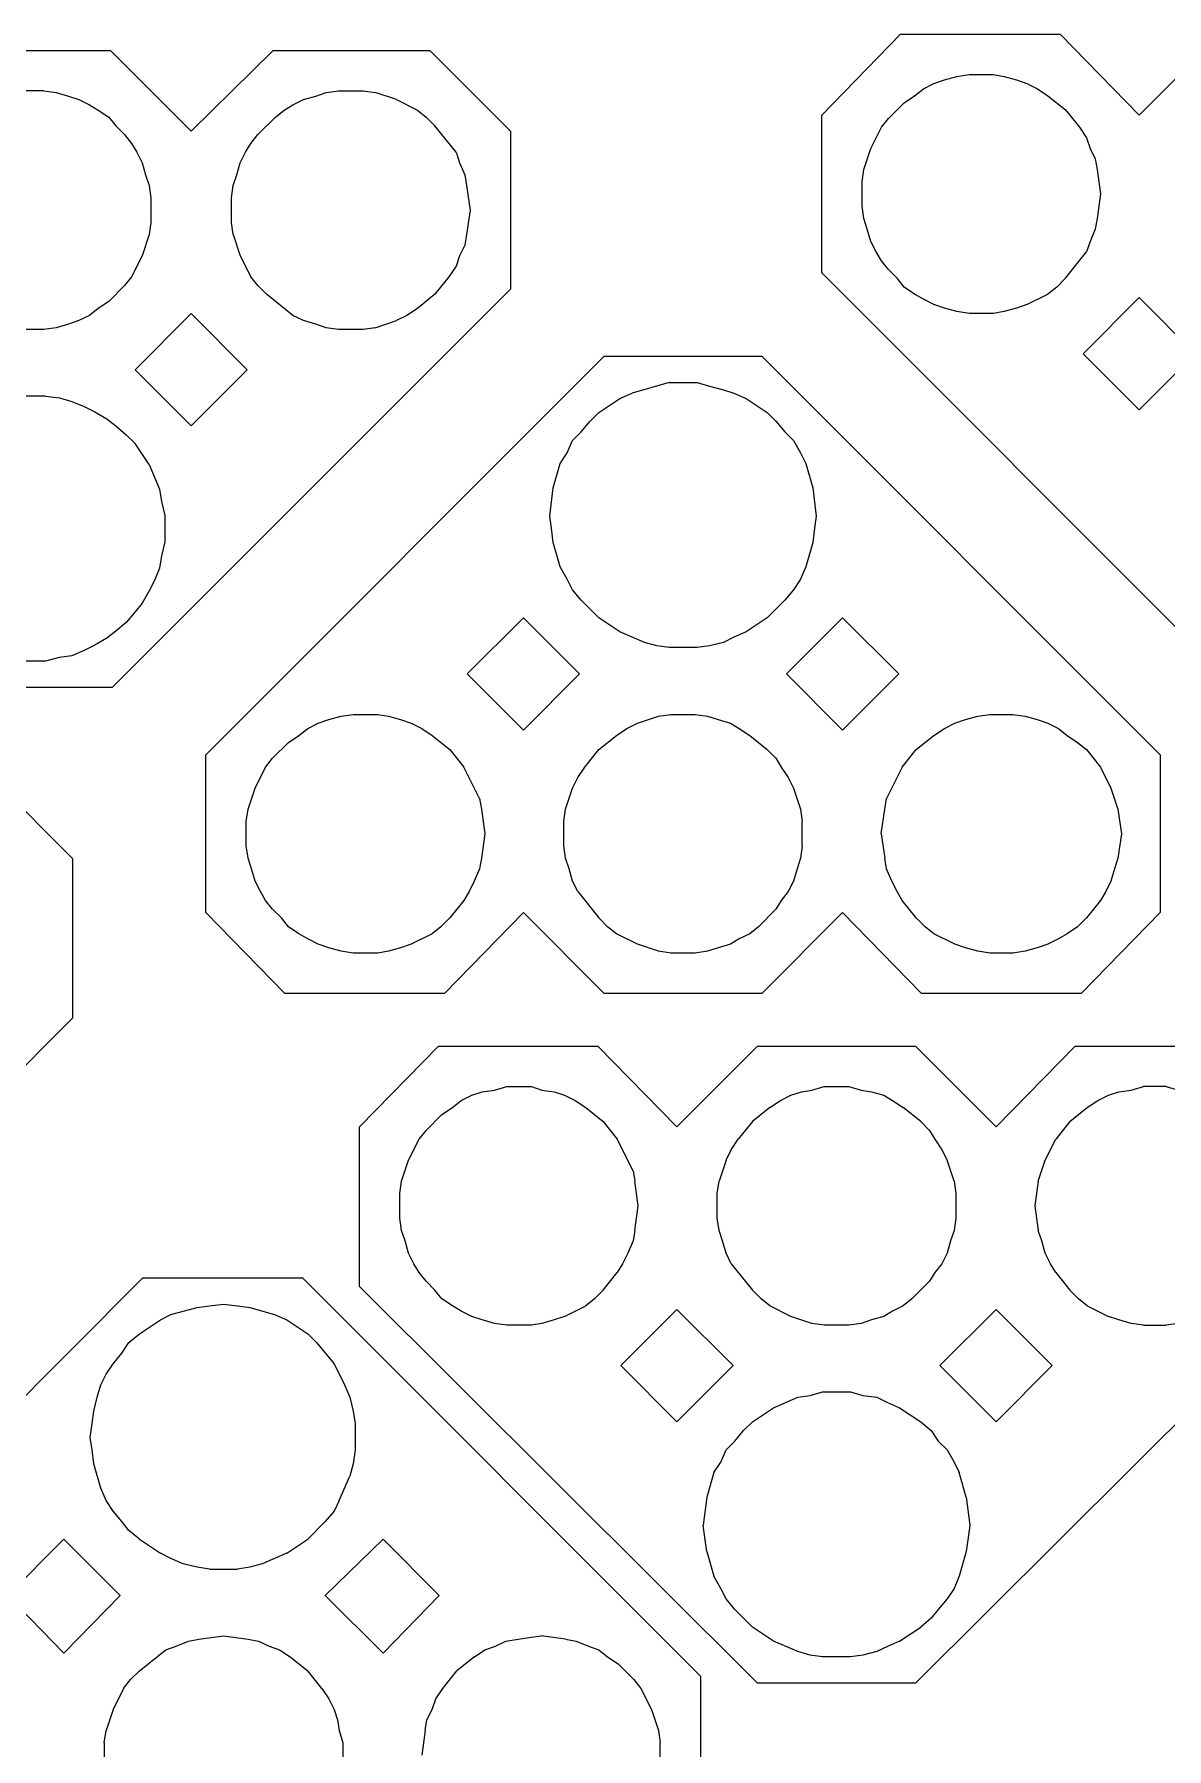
# Model space of a CAD drawing. Extents: x -4665 to 4665, y -2178 to 2178.
# Drawn here: x -938 to -392, y -879 to -52 of the extents above; entities that cross this region are included whole.
import ezdxf

# ---------------------------------------------------------------- set-up
doc = ezdxf.new("R2010")
doc.units = 0
doc.header["$MEASUREMENT"] = 0
doc.layers.get('0').update_dxf_attribs({"linetype": 'CONTINUOUS'})

msp = doc.modelspace()

# ---------------------------------------------------------------- linework, layer by layer
for p, q in [((-558.16, -90.82), (-520.06, -51.87)), ((-520.06, -51.87), (-443.01, -51.87)), ((-443.01, -51.87), (-404.91, -90.82)), ((-404.91, -90.82), (-365.97, -51.87)), ((-976.24, -59.63), (-901.5, -59.63)), ((-862.55, -98.58), (-901.5, -59.63)), ((-823, -59.63), (-862.55, -98.58)), ((-823, -59.63), (-747.4, -59.63)), ((-747.4, -59.63), (-708.46, -98.58)), ((-503.97, -75.58), (-498.89, -73.88)), ((-498.89, -73.88), (-492.97, -72.19)), ((-492.97, -72.19), (-487.04, -71.34)), ((-487.04, -71.34), (-475.19, -71.34)), ((-475.19, -71.34), (-470.11, -72.19)), ((-470.11, -72.19), (-464.18, -73.88)), ((-464.18, -73.88), (-459.1, -75.58)), ((-933.67, -79.11), (-945.52, -79.11)), ((-933.67, -79.11), (-927.74, -79.95)), ((-927.74, -79.95), (-921.82, -81.65)), ((-921.82, -81.65), (-916.74, -83.34)), ((-808.36, -83.34), (-802.44, -81.65)), ((-802.44, -81.65), (-797.36, -79.95)), ((-797.36, -79.95), (-791.43, -79.11)), ((-791.43, -79.11), (-779.58, -79.11)), ((-779.58, -79.11), (-773.65, -79.95)), ((-763.49, -83.34), (-773.65, -79.95)), ((-518.37, -84.89), (-513.29, -81.5)), ((-513.29, -81.5), (-509.05, -78.12)), ((-509.05, -78.12), (-503.97, -75.58)), ((-459.1, -75.58), (-454.02, -78.12)), ((-454.02, -78.12), (-448.94, -81.5)), ((-448.94, -81.5), (-440.47, -88.28)), ((-916.74, -83.34), (-911.66, -85.88)), ((-911.66, -85.88), (-907.42, -88.42)), ((-907.42, -88.42), (-902.34, -91.81)), ((-821.91, -91.81), (-817.68, -88.42)), ((-817.68, -88.42), (-813.44, -85.88)), ((-813.44, -85.88), (-808.36, -83.34)), ((-763.49, -83.34), (-753.33, -88.42)), ((-753.33, -88.42), (-749.1, -91.81)), ((-558.16, -167.02), (-558.16, -90.82)), ((-525.99, -92.51), (-518.37, -84.89)), ((-440.47, -88.28), (-433.7, -96.74)), ((-902.34, -91.81), (-898.96, -96.04)), ((-898.96, -96.04), (-894.72, -100.27)), ((-821.91, -91.81), (-830.38, -100.27)), ((-749.1, -91.81), (-744.86, -96.04)), ((-734.7, -108.74), (-744.86, -96.04)), ((-708.46, -98.58), (-708.46, -174.78)), ((-534.45, -106.9), (-529.37, -96.74)), ((-529.37, -96.74), (-525.99, -92.51)), ((-433.7, -96.74), (-430.31, -101.82)), ((-894.72, -100.27), (-891.34, -104.51)), ((-891.34, -104.51), (-888.8, -108.74)), ((-836.3, -108.74), (-833.76, -104.51)), ((-833.76, -104.51), (-830.38, -100.27)), ((-537.84, -117.06), (-534.45, -106.9)), ((-430.31, -101.82), (-428.62, -106.9)), ((-428.62, -106.9), (-426.08, -111.98)), ((-888.8, -108.74), (-886.26, -113.82)), ((-886.26, -113.82), (-884.56, -119.75)), ((-840.54, -119.75), (-838.84, -113.82)), ((-838.84, -113.82), (-836.3, -108.74)), ((-734.7, -108.74), (-733.01, -113.82)), ((-733.01, -113.82), (-730.47, -119.75)), ((-426.08, -111.98), (-425.23, -117.06)), ((-884.56, -119.75), (-882.87, -124.83)), ((-842.23, -124.83), (-840.54, -119.75)), ((-730.47, -119.75), (-729.62, -124.83)), ((-538.69, -122.99), (-537.84, -117.06)), ((-538.69, -134.84), (-538.69, -122.99)), ((-425.23, -117.06), (-423.54, -128.92)), ((-882.87, -124.83), (-882.02, -130.75)), ((-882.02, -130.75), (-882.02, -142.61)), ((-843.08, -130.75), (-842.23, -124.83)), ((-843.08, -142.61), (-843.08, -130.75)), ((-729.62, -124.83), (-727.93, -136.68)), ((-423.54, -128.92), (-425.23, -140.77)), ((-727.93, -136.68), (-729.62, -148.53)), ((-537.84, -140.77), (-538.69, -134.84)), ((-882.87, -148.53), (-886.26, -158.69)), ((-882.02, -142.61), (-882.87, -148.53)), ((-842.23, -148.53), (-843.08, -142.61)), ((-842.23, -148.53), (-838.84, -158.69)), ((-729.62, -148.53), (-730.47, -153.61)), ((-536.15, -145.85), (-537.84, -140.77)), ((-534.45, -151.78), (-536.15, -145.85)), ((-426.08, -145.85), (-428.62, -151.78)), ((-425.23, -140.77), (-426.08, -145.85)), ((-730.47, -153.61), (-733.01, -158.69)), ((-531.91, -156.86), (-534.45, -151.78)), ((-529.37, -161.09), (-531.91, -156.86)), ((-440.47, -169.56), (-430.31, -156.86)), ((-428.62, -151.78), (-430.31, -156.86)), ((-886.26, -158.69), (-891.34, -168.85)), ((-838.84, -158.69), (-833.76, -168.85)), ((-734.7, -163.77), (-738.09, -168.85)), ((-733.01, -158.69), (-734.7, -163.77)), ((-525.99, -165.32), (-529.37, -161.09)), ((-521.75, -169.56), (-525.99, -165.32)), ((-894.72, -173.09), (-902.34, -180.71)), ((-891.34, -168.85), (-894.72, -173.09)), ((-830.38, -173.09), (-833.76, -168.85)), ((-826.14, -177.32), (-830.38, -173.09)), ((-738.09, -168.85), (-744.86, -177.32)), ((-558.16, -167.02), (-365.97, -359.21)), ((-518.37, -173.79), (-521.75, -169.56)), ((-440.47, -169.56), (-444.71, -173.79)), ((-902.34, -180.71), (-907.42, -184.09)), ((-708.46, -174.78), (-900.65, -366.97)), ((-813.44, -187.48), (-826.14, -177.32)), ((-744.86, -177.32), (-753.33, -184.09)), ((-513.29, -177.18), (-518.37, -173.79)), ((-509.05, -179.72), (-513.29, -177.18)), ((-503.97, -182.26), (-509.05, -179.72)), ((-459.1, -182.26), (-448.94, -177.18)), ((-444.71, -173.79), (-448.94, -177.18)), ((-404.91, -178.87), (-432.01, -205.96)), ((-377.82, -205.96), (-404.91, -178.87)), ((-916.74, -190.02), (-921.82, -191.71)), ((-911.66, -187.48), (-916.74, -190.02)), ((-907.42, -184.09), (-911.66, -187.48)), ((-862.55, -186.63), (-889.64, -213.73)), ((-835.46, -213.73), (-862.55, -186.63)), ((-808.36, -190.02), (-813.44, -187.48)), ((-802.44, -191.71), (-808.36, -190.02)), ((-773.65, -193.41), (-763.49, -190.02)), ((-758.41, -187.48), (-763.49, -190.02)), ((-753.33, -184.09), (-758.41, -187.48)), ((-498.89, -183.95), (-503.97, -182.26)), ((-492.97, -185.64), (-498.89, -183.95)), ((-487.04, -186.49), (-492.97, -185.64)), ((-475.19, -186.49), (-487.04, -186.49)), ((-470.11, -185.64), (-475.19, -186.49)), ((-464.18, -183.95), (-470.11, -185.64)), ((-459.1, -182.26), (-464.18, -183.95)), ((-933.67, -194.25), (-945.52, -194.25)), ((-927.74, -193.41), (-933.67, -194.25)), ((-921.82, -191.71), (-927.74, -193.41)), ((-797.36, -193.41), (-802.44, -191.71)), ((-791.43, -194.25), (-797.36, -193.41)), ((-779.58, -194.25), (-791.43, -194.25)), ((-773.65, -193.41), (-779.58, -194.25)), ((-432.01, -205.96), (-404.91, -233.06)), ((-404.91, -233.06), (-377.82, -205.96)), ((-889.64, -213.73), (-862.55, -240.82)), ((-862.55, -240.82), (-835.46, -213.73)), ((-855.4, -399.42), (-663.21, -207.23)), ((-663.21, -207.23), (-587.01, -207.23)), ((-587.01, -207.23), (-394.81, -399.42)), ((-631.88, -219.93), (-649.66, -225.01)), ((-631.88, -219.93), (-618.33, -219.93)), ((-618.33, -219.93), (-612.41, -221.62)), ((-612.41, -221.62), (-605.63, -223.32)), ((-932.82, -226.43), (-945.52, -226.43)), ((-932.82, -226.43), (-926.05, -227.27)), ((-926.05, -227.27), (-920.12, -228.97)), ((-920.12, -228.97), (-914.2, -231.51)), ((-914.2, -231.51), (-909.12, -234.05)), ((-665.75, -234.32), (-655.59, -227.55)), ((-655.59, -227.55), (-649.66, -225.01)), ((-605.63, -223.32), (-600.55, -225.01)), ((-600.55, -225.01), (-594.63, -227.55)), ((-594.63, -227.55), (-584.47, -234.32)), ((-909.12, -234.05), (-903.19, -237.43)), ((-903.19, -237.43), (-898.96, -240.82)), ((-674.21, -243.64), (-669.98, -238.56)), ((-669.98, -238.56), (-665.75, -234.32)), ((-584.47, -234.32), (-580.23, -238.56)), ((-580.23, -238.56), (-576, -243.64)), ((-898.96, -240.82), (-893.88, -245.05)), ((-893.88, -245.05), (-889.64, -249.29)), ((-680.99, -253.8), (-678.45, -247.87)), ((-678.45, -247.87), (-674.21, -243.64)), ((-576, -243.64), (-571.77, -247.87)), ((-571.77, -247.87), (-568.38, -253.8)), ((-882.87, -259.45), (-889.64, -249.29)), ((-684.37, -258.88), (-680.99, -253.8)), ((-568.38, -253.8), (-565.84, -258.88)), ((-919.79, -449.51), (-1111.97, -257.32)), ((-882.87, -259.45), (-877.79, -271.3)), ((-687.76, -270.73), (-684.37, -258.88)), ((-565.84, -258.88), (-562.45, -270.73)), ((-877.79, -271.3), (-876.94, -277.23)), ((-689.45, -284.28), (-687.76, -270.73)), ((-562.45, -270.73), (-560.76, -284.28)), ((-876.94, -277.23), (-875.25, -284)), ((-875.25, -284), (-875.25, -296.7)), ((-688.61, -290.2), (-689.45, -284.28)), ((-560.76, -284.28), (-561.61, -290.2)), ((-875.25, -296.7), (-876.94, -303.47)), ((-687.76, -296.98), (-688.61, -290.2)), ((-684.37, -308.83), (-687.76, -296.98)), ((-562.45, -296.98), (-565.84, -308.83)), ((-561.61, -290.2), (-562.45, -296.98)), ((-876.94, -303.47), (-877.79, -309.4)), ((-877.79, -309.4), (-880.33, -315.33)), ((-680.99, -314.76), (-684.37, -308.83)), ((-565.84, -308.83), (-568.38, -314.76)), ((-882.87, -320.41), (-886.26, -326.33)), ((-880.33, -315.33), (-882.87, -320.41)), ((-678.45, -319.84), (-680.99, -314.76)), ((-674.21, -324.92), (-678.45, -319.84)), ((-571.77, -319.84), (-576, -324.92)), ((-568.38, -314.76), (-571.77, -319.84)), ((-889.64, -330.57), (-893.88, -335.65)), ((-886.26, -326.33), (-889.64, -330.57)), ((-665.75, -333.38), (-674.21, -324.92)), ((-576, -324.92), (-584.47, -333.38)), ((-893.88, -335.65), (-898.96, -339.88)), ((-702.15, -333.38), (-729.25, -360.48)), ((-675.06, -360.48), (-702.15, -333.38)), ((-655.59, -340.16), (-665.75, -333.38)), ((-584.47, -333.38), (-594.63, -340.16)), ((-548.06, -333.38), (-575.15, -360.48)), ((-520.97, -360.48), (-548.06, -333.38)), ((-909.12, -346.65), (-914.2, -349.19)), ((-903.19, -343.27), (-909.12, -346.65)), ((-898.96, -339.88), (-903.19, -343.27)), ((-643.73, -345.24), (-655.59, -340.16)), ((-637.81, -346.93), (-643.73, -345.24)), ((-631.88, -347.78), (-637.81, -346.93)), ((-612.41, -346.93), (-618.33, -347.78)), ((-605.63, -345.24), (-612.41, -346.93)), ((-600.55, -342.7), (-605.63, -345.24)), ((-594.63, -340.16), (-600.55, -342.7)), ((-932.82, -354.27), (-945.52, -354.27)), ((-926.05, -352.58), (-932.82, -354.27)), ((-920.12, -351.73), (-926.05, -352.58)), ((-914.2, -349.19), (-920.12, -351.73)), ((-618.33, -347.78), (-631.88, -347.78)), ((-729.25, -360.48), (-702.15, -387.57)), ((-702.15, -387.57), (-675.06, -360.48)), ((-575.15, -360.48), (-548.06, -387.57)), ((-548.06, -387.57), (-520.97, -360.48)), ((-900.65, -366.97), (-977.7, -366.97)), ((-790.21, -380.8), (-784.28, -379.95)), ((-784.28, -379.95), (-772.43, -379.95)), ((-772.43, -379.95), (-767.35, -380.8)), ((-636.96, -380.8), (-631.03, -379.95)), ((-631.03, -379.95), (-619.18, -379.95)), ((-619.18, -379.95), (-613.25, -380.8)), ((-482.87, -380.8), (-476.94, -379.95)), ((-476.94, -379.95), (-465.93, -379.95)), ((-465.93, -379.95), (-460.01, -380.8)), ((-810.53, -390.11), (-806.29, -386.72)), ((-806.29, -386.72), (-801.21, -384.18)), ((-801.21, -384.18), (-796.13, -382.49)), ((-796.13, -382.49), (-790.21, -380.8)), ((-767.35, -380.8), (-761.42, -382.49)), ((-761.42, -382.49), (-756.34, -384.18)), ((-756.34, -384.18), (-751.26, -386.72)), ((-751.26, -386.72), (-746.18, -390.11)), ((-657.28, -390.11), (-652.2, -386.72)), ((-652.2, -386.72), (-647.12, -384.18)), ((-647.12, -384.18), (-636.96, -380.8)), ((-613.25, -380.8), (-608.17, -382.49)), ((-608.17, -382.49), (-602.25, -384.18)), ((-602.25, -384.18), (-598.01, -386.72)), ((-598.01, -386.72), (-592.93, -390.11)), ((-504.03, -390.11), (-498.95, -386.72)), ((-498.95, -386.72), (-493.87, -384.18)), ((-493.87, -384.18), (-488.79, -382.49)), ((-488.79, -382.49), (-482.87, -380.8)), ((-460.01, -380.8), (-454.08, -382.49)), ((-454.08, -382.49), (-449, -384.18)), ((-449, -384.18), (-443.92, -386.72)), ((-443.92, -386.72), (-439.69, -390.11)), ((-823.23, -401.12), (-815.61, -393.5)), ((-815.61, -393.5), (-810.53, -390.11)), ((-746.18, -390.11), (-737.71, -396.88)), ((-737.71, -396.88), (-730.94, -405.35)), ((-672.52, -405.35), (-665.75, -396.88)), ((-665.75, -396.88), (-657.28, -390.11)), ((-592.93, -390.11), (-584.47, -396.88)), ((-584.47, -396.88), (-580.23, -401.12)), ((-519.27, -405.35), (-512.5, -396.88)), ((-512.5, -396.88), (-504.03, -390.11)), ((-439.69, -390.11), (-434.61, -393.5)), ((-434.61, -393.5), (-430.37, -396.88)), ((-430.37, -396.88), (-423.6, -405.35)), ((-855.4, -475.62), (-855.4, -399.42)), ((-826.61, -405.35), (-823.23, -401.12)), ((-580.23, -401.12), (-577.69, -405.35)), ((-394.81, -399.42), (-394.81, -475.62)), ((-831.69, -415.51), (-826.61, -405.35)), ((-723.32, -420.59), (-730.94, -405.35)), ((-678.45, -415.51), (-675.91, -410.43)), ((-675.91, -410.43), (-672.52, -405.35)), ((-577.69, -405.35), (-574.31, -410.43)), ((-574.31, -410.43), (-571.77, -415.51)), ((-519.27, -405.35), (-526.89, -420.59)), ((-423.6, -405.35), (-418.52, -415.51)), ((-835.08, -425.67), (-831.69, -415.51)), ((-723.32, -420.59), (-722.47, -425.67)), ((-681.83, -425.67), (-678.45, -415.51)), ((-571.77, -415.51), (-568.38, -425.67)), ((-527.74, -425.67), (-526.89, -420.59)), ((-418.52, -415.51), (-415.13, -425.67)), ((-835.93, -431.6), (-835.08, -425.67)), ((-722.47, -425.67), (-720.78, -437.52)), ((-682.68, -431.6), (-681.83, -425.67)), ((-568.38, -425.67), (-567.53, -431.6)), ((-529.43, -437.52), (-527.74, -425.67)), ((-415.13, -425.67), (-413.44, -437.52)), ((-835.93, -443.45), (-835.93, -431.6)), ((-720.78, -437.52), (-722.47, -449.38)), ((-682.68, -443.45), (-682.68, -431.6)), ((-567.53, -443.45), (-567.53, -431.6)), ((-529.43, -437.52), (-527.74, -449.38)), ((-413.44, -437.52), (-415.13, -449.38)), ((-835.08, -449.38), (-835.93, -443.45)), ((-681.83, -449.38), (-682.68, -443.45)), ((-567.53, -443.45), (-568.38, -449.38)), ((-919.79, -449.51), (-919.79, -526.56)), ((-833.39, -454.46), (-835.08, -449.38)), ((-831.69, -460.38), (-833.39, -454.46)), ((-723.32, -454.46), (-725.86, -460.38)), ((-722.47, -449.38), (-723.32, -454.46)), ((-680.14, -454.46), (-681.83, -449.38)), ((-678.45, -460.38), (-680.14, -454.46)), ((-570.07, -454.46), (-571.77, -460.38)), ((-568.38, -449.38), (-570.07, -454.46)), ((-526.89, -454.46), (-527.74, -449.38)), ((-524.35, -460.38), (-526.89, -454.46)), ((-416.83, -454.46), (-418.52, -460.38)), ((-415.13, -449.38), (-416.83, -454.46)), ((-829.15, -465.46), (-831.69, -460.38)), ((-725.86, -460.38), (-728.4, -465.46)), ((-675.91, -465.46), (-678.45, -460.38)), ((-571.77, -460.38), (-574.31, -465.46)), ((-521.81, -465.46), (-524.35, -460.38)), ((-418.52, -460.38), (-421.06, -465.46)), ((-826.61, -469.7), (-829.15, -465.46)), ((-823.23, -473.93), (-826.61, -469.7)), ((-730.94, -469.7), (-737.71, -478.16)), ((-728.4, -465.46), (-730.94, -469.7)), ((-675.91, -465.46), (-665.75, -478.16)), ((-577.69, -469.7), (-580.23, -473.93)), ((-574.31, -465.46), (-577.69, -469.7)), ((-519.27, -469.7), (-521.81, -465.46)), ((-512.5, -478.16), (-519.27, -469.7)), ((-423.6, -469.7), (-430.37, -478.16)), ((-421.06, -465.46), (-423.6, -469.7)), ((-817.3, -514.57), (-855.4, -475.62)), ((-818.99, -478.16), (-823.23, -473.93)), ((-815.61, -482.4), (-818.99, -478.16)), ((-737.71, -478.16), (-741.95, -482.4)), ((-702.15, -475.62), (-740.25, -514.57)), ((-663.21, -514.57), (-702.15, -475.62)), ((-661.51, -482.4), (-665.75, -478.16)), ((-580.23, -473.93), (-588.7, -482.4)), ((-548.06, -475.62), (-587.01, -514.57)), ((-509.96, -514.57), (-548.06, -475.62)), ((-508.27, -482.4), (-512.5, -478.16)), ((-430.37, -478.16), (-434.61, -482.4)), ((-394.81, -475.62), (-432.91, -514.57)), ((-810.53, -485.78), (-815.61, -482.4)), ((-806.29, -488.32), (-810.53, -485.78)), ((-746.18, -485.78), (-756.34, -490.86)), ((-741.95, -482.4), (-746.18, -485.78)), ((-657.28, -485.78), (-661.51, -482.4)), ((-647.12, -490.86), (-657.28, -485.78)), ((-592.93, -485.78), (-598.01, -488.32)), ((-588.7, -482.4), (-592.93, -485.78)), ((-504.03, -485.78), (-508.27, -482.4)), ((-493.87, -490.86), (-504.03, -485.78)), ((-439.69, -485.78), (-443.92, -488.32)), ((-434.61, -482.4), (-439.69, -485.78)), ((-801.21, -490.86), (-806.29, -488.32)), ((-796.13, -492.56), (-801.21, -490.86)), ((-790.21, -494.25), (-796.13, -492.56)), ((-784.28, -495.1), (-790.21, -494.25)), ((-772.43, -495.1), (-784.28, -495.1)), ((-767.35, -494.25), (-772.43, -495.1)), ((-761.42, -492.56), (-767.35, -494.25)), ((-756.34, -490.86), (-761.42, -492.56)), ((-636.96, -494.25), (-647.12, -490.86)), ((-631.03, -495.1), (-636.96, -494.25)), ((-619.18, -495.1), (-631.03, -495.1)), ((-613.25, -494.25), (-619.18, -495.1)), ((-608.17, -492.56), (-613.25, -494.25)), ((-602.25, -490.86), (-608.17, -492.56)), ((-598.01, -488.32), (-602.25, -490.86)), ((-488.79, -492.56), (-493.87, -490.86)), ((-482.87, -494.25), (-488.79, -492.56)), ((-476.94, -495.1), (-482.87, -494.25)), ((-465.93, -495.1), (-476.94, -495.1)), ((-460.01, -494.25), (-465.93, -495.1)), ((-454.08, -492.56), (-460.01, -494.25)), ((-449, -490.86), (-454.08, -492.56)), ((-443.92, -488.32), (-449, -490.86)), ((-740.25, -514.57), (-817.3, -514.57)), ((-587.01, -514.57), (-663.21, -514.57)), ((-432.91, -514.57), (-509.96, -514.57)), ((-957.89, -564.66), (-919.79, -526.56)), ((-781.31, -578.97), (-743.21, -540.02)), ((-743.21, -540.02), (-666.16, -540.02)), ((-666.16, -540.02), (-628.06, -578.97)), ((-628.06, -578.97), (-589.11, -540.02)), ((-589.11, -540.02), (-512.91, -540.02)), ((-512.91, -540.02), (-473.97, -578.97)), ((-473.97, -578.97), (-435.87, -540.02)), ((-435.87, -540.02), (-358.82, -540.02)), ((-727.12, -563.73), (-722.04, -562.03)), ((-722.04, -562.03), (-716.11, -561.19)), ((-716.11, -561.19), (-710.19, -559.49)), ((-710.19, -559.49), (-698.33, -559.49)), ((-698.33, -559.49), (-693.25, -561.19)), ((-693.25, -561.19), (-687.33, -562.03)), ((-687.33, -562.03), (-682.25, -563.73)), ((-573.03, -563.73), (-567.95, -562.03)), ((-567.95, -562.03), (-562.87, -561.19)), ((-562.87, -561.19), (-556.94, -559.49)), ((-556.94, -559.49), (-545.09, -559.49)), ((-545.09, -559.49), (-539.16, -561.19)), ((-539.16, -561.19), (-534.08, -562.03)), ((-534.08, -562.03), (-528.15, -563.73)), ((-419.78, -563.73), (-414.7, -562.03)), ((-414.7, -562.03), (-408.77, -561.19)), ((-408.77, -561.19), (-402.85, -559.49)), ((-391.84, -559.49), (-402.85, -559.49)), ((-391.84, -559.49), (-385.91, -561.19)), ((-741.51, -573.04), (-736.43, -569.65)), ((-736.43, -569.65), (-732.2, -566.27)), ((-732.2, -566.27), (-727.12, -563.73)), ((-682.25, -563.73), (-677.17, -566.27)), ((-677.17, -566.27), (-672.09, -569.65)), ((-672.09, -569.65), (-663.62, -576.43)), ((-583.19, -569.65), (-591.65, -576.43)), ((-583.19, -569.65), (-578.11, -566.27)), ((-578.11, -566.27), (-573.03, -563.73)), ((-528.15, -563.73), (-523.92, -566.27)), ((-523.92, -566.27), (-518.84, -569.65)), ((-510.37, -576.43), (-518.84, -569.65)), ((-438.41, -576.43), (-429.94, -569.65)), ((-429.94, -569.65), (-424.86, -566.27)), ((-424.86, -566.27), (-419.78, -563.73)), ((-741.51, -573.04), (-749.13, -580.66)), ((-663.62, -576.43), (-656.85, -584.89)), ((-591.65, -576.43), (-598.43, -584.89)), ((-510.37, -576.43), (-506.14, -580.66)), ((-438.41, -576.43), (-445.18, -584.89)), ((-781.31, -656.01), (-781.31, -578.97)), ((-757.6, -595.05), (-752.52, -584.89)), ((-752.52, -584.89), (-749.13, -580.66)), ((-649.23, -600.13), (-656.85, -584.89)), ((-601.81, -589.97), (-598.43, -584.89)), ((-506.14, -580.66), (-503.6, -584.89)), ((-503.6, -584.89), (-500.21, -589.97)), ((-450.26, -595.05), (-445.18, -584.89)), ((-760.99, -605.21), (-757.6, -595.05)), ((-604.35, -595.05), (-607.74, -605.21)), ((-604.35, -595.05), (-601.81, -589.97)), ((-500.21, -589.97), (-497.67, -595.05)), ((-494.29, -605.21), (-497.67, -595.05)), ((-453.65, -605.21), (-450.26, -595.05)), ((-649.23, -600.13), (-648.38, -605.21)), ((-761.83, -611.14), (-760.99, -605.21)), ((-761.83, -622.99), (-761.83, -611.14)), ((-646.69, -617.07), (-648.38, -605.21)), ((-608.59, -611.14), (-607.74, -605.21)), ((-608.59, -622.99), (-608.59, -611.14)), ((-494.29, -605.21), (-493.44, -611.14)), ((-493.44, -611.14), (-493.44, -622.99)), ((-453.65, -605.21), (-455.34, -617.07)), ((-648.38, -628.92), (-646.69, -617.07)), ((-455.34, -617.07), (-453.65, -628.92)), ((-760.99, -628.92), (-761.83, -622.99)), ((-607.74, -628.92), (-608.59, -622.99)), ((-493.44, -622.99), (-494.29, -628.92)), ((-759.29, -634), (-760.99, -628.92)), ((-757.6, -639.93), (-759.29, -634)), ((-649.23, -634), (-651.77, -639.93)), ((-648.38, -628.92), (-649.23, -634)), ((-606.05, -634), (-607.74, -628.92)), ((-604.35, -639.93), (-606.05, -634)), ((-495.98, -634), (-497.67, -639.93)), ((-494.29, -628.92), (-495.98, -634)), ((-451.95, -634), (-453.65, -628.92)), ((-450.26, -639.93), (-451.95, -634)), ((-755.06, -645.01), (-757.6, -639.93)), ((-752.52, -649.24), (-755.06, -645.01)), ((-654.31, -645.01), (-656.85, -649.24)), ((-651.77, -639.93), (-654.31, -645.01)), ((-601.81, -645.01), (-604.35, -639.93)), ((-601.81, -645.01), (-591.65, -657.71)), ((-500.21, -645.01), (-503.6, -649.24)), ((-497.67, -639.93), (-500.21, -645.01)), ((-447.72, -645.01), (-450.26, -639.93)), ((-445.18, -649.24), (-447.72, -645.01)), ((-1077.21, -843.93), (-885.87, -651.73)), ((-885.87, -651.73), (-808.82, -651.73)), ((-808.82, -651.73), (-616.63, -843.93)), ((-749.13, -653.47), (-752.52, -649.24)), ((-663.62, -657.71), (-656.85, -649.24)), ((-503.6, -649.24), (-506.14, -653.47)), ((-445.18, -649.24), (-438.41, -657.71)), ((-589.11, -847.36), (-781.31, -656.01)), ((-744.9, -657.71), (-749.13, -653.47)), ((-741.51, -661.94), (-744.9, -657.71)), ((-663.62, -657.71), (-667.85, -661.94)), ((-587.42, -661.94), (-591.65, -657.71)), ((-506.14, -653.47), (-514.61, -661.94)), ((-320.72, -656.01), (-512.91, -847.36)), ((-434.17, -661.94), (-438.41, -657.71)), ((-877.4, -672.05), (-872.32, -669.51)), ((-872.32, -669.51), (-866.39, -667.82)), ((-866.39, -667.82), (-859.62, -666.13)), ((-859.62, -666.13), (-853.69, -665.28)), ((-853.69, -665.28), (-846.92, -664.43)), ((-846.92, -664.43), (-840.15, -665.28)), ((-840.15, -665.28), (-834.22, -666.13)), ((-834.22, -666.13), (-822.37, -669.51)), ((-822.37, -669.51), (-816.44, -672.05)), ((-736.43, -665.33), (-741.51, -661.94)), ((-732.2, -667.87), (-736.43, -665.33)), ((-727.12, -670.41), (-732.2, -667.87)), ((-682.25, -670.41), (-672.09, -665.33)), ((-667.85, -661.94), (-672.09, -665.33)), ((-628.06, -667.02), (-655.15, -694.11)), ((-600.97, -694.11), (-628.06, -667.02)), ((-583.19, -665.33), (-587.42, -661.94)), ((-573.03, -670.41), (-583.19, -665.33)), ((-523.92, -667.87), (-528.15, -670.41)), ((-518.84, -665.33), (-523.92, -667.87)), ((-514.61, -661.94), (-518.84, -665.33)), ((-473.97, -667.02), (-501.06, -694.11)), ((-446.87, -694.11), (-473.97, -667.02)), ((-429.94, -665.33), (-434.17, -661.94)), ((-429.94, -665.33), (-419.78, -670.41)), ((-887.56, -678.83), (-877.4, -672.05)), ((-816.44, -672.05), (-806.28, -678.83)), ((-722.04, -672.1), (-727.12, -670.41)), ((-716.11, -673.79), (-722.04, -672.1)), ((-710.19, -674.64), (-716.11, -673.79)), ((-698.33, -674.64), (-710.19, -674.64)), ((-693.25, -673.79), (-698.33, -674.64)), ((-687.33, -672.1), (-693.25, -673.79)), ((-682.25, -670.41), (-687.33, -672.1)), ((-562.87, -673.79), (-573.03, -670.41)), ((-556.94, -674.64), (-562.87, -673.79)), ((-545.09, -674.64), (-556.94, -674.64)), ((-539.16, -673.79), (-545.09, -674.64)), ((-534.08, -672.1), (-539.16, -673.79)), ((-528.15, -670.41), (-534.08, -672.1)), ((-414.7, -672.1), (-419.78, -670.41)), ((-408.77, -673.79), (-414.7, -672.1)), ((-402.85, -674.64), (-408.77, -673.79)), ((-402.85, -674.64), (-391.84, -674.64)), ((-385.91, -673.79), (-391.84, -674.64)), ((-896.03, -688.14), (-892.64, -683.06)), ((-892.64, -683.06), (-887.56, -678.83)), ((-806.28, -678.83), (-802.05, -683.06)), ((-802.05, -683.06), (-793.58, -693.22)), ((-903.65, -698.3), (-900.26, -693.22)), ((-900.26, -693.22), (-896.03, -688.14)), ((-793.58, -693.22), (-788.5, -703.38)), ((-655.15, -694.11), (-628.06, -721.21)), ((-628.06, -721.21), (-600.97, -694.11)), ((-501.06, -694.11), (-473.97, -721.21)), ((-473.97, -721.21), (-446.87, -694.11)), ((-906.19, -703.38), (-903.65, -698.3)), ((-909.57, -716.08), (-907.88, -709.31)), ((-907.88, -709.31), (-906.19, -703.38)), ((-788.5, -703.38), (-785.96, -709.31)), ((-785.96, -709.31), (-784.27, -716.08)), ((-581.49, -714.43), (-569.64, -709.35)), ((-569.64, -709.35), (-563.71, -708.51)), ((-563.71, -708.51), (-557.79, -706.81)), ((-557.79, -706.81), (-544.24, -706.81)), ((-544.24, -706.81), (-538.31, -708.51)), ((-538.31, -708.51), (-531.54, -709.35)), ((-531.54, -709.35), (-526.46, -711.89)), ((-910.42, -722.01), (-909.57, -716.08)), ((-784.27, -716.08), (-783.42, -722.01)), ((-591.65, -721.21), (-581.49, -714.43)), ((-526.46, -711.89), (-520.53, -714.43)), ((-520.53, -714.43), (-510.37, -721.21)), ((-911.27, -728.78), (-910.42, -722.01)), ((-783.42, -722.01), (-783.42, -734.71)), ((-600.12, -730.52), (-595.89, -725.44)), ((-595.89, -725.44), (-591.65, -721.21)), ((-510.37, -721.21), (-505.29, -725.44)), ((-505.29, -725.44), (-501.91, -730.52)), ((-910.42, -734.71), (-911.27, -728.78)), ((-909.57, -741.48), (-910.42, -734.71)), ((-783.42, -734.71), (-784.27, -741.48)), ((-606.89, -740.68), (-604.35, -734.75)), ((-604.35, -734.75), (-600.12, -730.52)), ((-501.91, -730.52), (-497.67, -734.75)), ((-497.67, -734.75), (-494.29, -740.68)), ((-906.19, -753.33), (-909.57, -741.48)), ((-784.27, -741.48), (-785.96, -747.41)), ((-610.28, -745.76), (-606.89, -740.68)), ((-494.29, -740.68), (-491.75, -745.76)), ((-791.04, -759.26), (-785.96, -747.41)), ((-610.28, -745.76), (-613.67, -757.61)), ((-488.36, -757.61), (-491.75, -745.76)), ((-903.65, -759.26), (-906.19, -753.33)), ((-900.26, -764.34), (-903.65, -759.26)), ((-791.04, -759.26), (-793.58, -764.34)), ((-613.67, -757.61), (-615.36, -771.16)), ((-488.36, -757.61), (-486.67, -771.16)), ((-896.03, -769.42), (-900.26, -764.34)), ((-793.58, -764.34), (-797.81, -769.42)), ((-892.64, -773.65), (-896.03, -769.42)), ((-887.56, -777.89), (-892.64, -773.65)), ((-806.28, -777.89), (-797.81, -769.42)), ((-614.51, -777.09), (-615.36, -771.16)), ((-613.67, -783.86), (-614.51, -777.09)), ((-487.51, -777.09), (-488.36, -783.86)), ((-486.67, -771.16), (-487.51, -777.09)), ((-923.97, -777.89), (-951.06, -804.98)), ((-896.87, -804.98), (-923.97, -777.89)), ((-887.56, -777.89), (-877.4, -784.66)), ((-872.32, -787.2), (-877.4, -784.66)), ((-816.44, -784.66), (-828.29, -789.74)), ((-816.44, -784.66), (-806.28, -777.89)), ((-769.87, -777.89), (-797.81, -804.98)), ((-742.78, -804.98), (-769.87, -777.89)), ((-613.67, -783.86), (-610.28, -795.71)), ((-488.36, -783.86), (-491.75, -795.71)), ((-866.39, -789.74), (-872.32, -787.2)), ((-859.62, -791.43), (-866.39, -789.74)), ((-853.69, -792.28), (-859.62, -791.43)), ((-853.69, -792.28), (-840.15, -792.28)), ((-834.22, -791.43), (-840.15, -792.28)), ((-828.29, -789.74), (-834.22, -791.43)), ((-606.89, -801.64), (-610.28, -795.71)), ((-604.35, -806.72), (-606.89, -801.64)), ((-494.29, -801.64), (-497.67, -806.72)), ((-491.75, -795.71), (-494.29, -801.64)), ((-951.06, -804.98), (-923.97, -832.92)), ((-923.97, -832.92), (-896.87, -804.98)), ((-797.81, -804.98), (-769.87, -832.92)), ((-769.87, -832.92), (-742.78, -804.98)), ((-600.12, -811.8), (-604.35, -806.72)), ((-497.67, -806.72), (-501.91, -811.8)), ((-591.65, -820.27), (-600.12, -811.8)), ((-505.29, -816.03), (-510.37, -820.27)), ((-501.91, -811.8), (-505.29, -816.03)), ((-869.78, -829.53), (-863.85, -826.99)), ((-863.85, -826.99), (-858.77, -826.15)), ((-858.77, -826.15), (-846.92, -824.45)), ((-846.92, -824.45), (-835.07, -826.15)), ((-835.07, -826.15), (-829.99, -826.99)), ((-829.99, -826.99), (-824.91, -829.53)), ((-715.69, -829.53), (-710.61, -826.99)), ((-710.61, -826.99), (-704.68, -826.15)), ((-704.68, -826.15), (-699.6, -825.3)), ((-699.6, -825.3), (-693.67, -824.45)), ((-681.82, -826.15), (-693.67, -824.45)), ((-681.82, -826.15), (-676.74, -826.99)), ((-676.74, -826.99), (-670.81, -829.53)), ((-581.49, -827.04), (-591.65, -820.27)), ((-569.64, -832.12), (-581.49, -827.04)), ((-520.53, -827.04), (-526.46, -829.58)), ((-520.53, -827.04), (-510.37, -820.27)), ((-887.56, -841.39), (-874.86, -831.23)), ((-874.86, -831.23), (-869.78, -829.53)), ((-824.91, -829.53), (-819.83, -831.23)), ((-819.83, -831.23), (-814.75, -834.61)), ((-814.75, -834.61), (-806.28, -841.39)), ((-725.85, -834.61), (-734.31, -841.39)), ((-725.85, -834.61), (-720.77, -831.23)), ((-720.77, -831.23), (-715.69, -829.53)), ((-670.81, -829.53), (-665.73, -831.23)), ((-665.73, -831.23), (-661.5, -834.61)), ((-661.5, -834.61), (-656.42, -838)), ((-563.71, -833.81), (-569.64, -832.12)), ((-557.79, -834.66), (-563.71, -833.81)), ((-544.24, -834.66), (-557.79, -834.66)), ((-538.31, -833.81), (-544.24, -834.66)), ((-531.54, -832.12), (-538.31, -833.81)), ((-526.46, -829.58), (-531.54, -832.12)), ((-891.79, -845.62), (-887.56, -841.39)), ((-799.51, -849.85), (-806.28, -841.39)), ((-741.09, -849.85), (-734.31, -841.39)), ((-656.42, -838), (-648.8, -845.62)), ((-895.18, -849.85), (-900.26, -860.01)), ((-895.18, -849.85), (-891.79, -845.62)), ((-799.51, -849.85), (-796.12, -854.93)), ((-744.47, -854.93), (-741.09, -849.85)), ((-648.8, -845.62), (-645.41, -849.85)), ((-645.41, -849.85), (-640.33, -860.01)), ((-616.63, -843.93), (-616.63, -920.97)), ((-512.91, -847.36), (-589.11, -847.36)), ((-900.26, -860.01), (-903.65, -870.17)), ((-796.12, -854.93), (-793.58, -860.01)), ((-793.58, -860.01), (-791.89, -865.09)), ((-748.71, -865.09), (-746.17, -860.01)), ((-746.17, -860.01), (-744.47, -854.93)), ((-640.33, -860.01), (-636.95, -870.17)), ((-791.89, -865.09), (-791.04, -870.17)), ((-749.55, -870.17), (-748.71, -865.09)), ((-904.49, -876.1), (-903.65, -870.17)), ((-904.49, -876.1), (-904.49, -887.95)), ((-791.04, -870.17), (-789.35, -876.1)), ((-789.35, -876.1), (-789.35, -887.95)), ((-749.55, -870.17), (-751.25, -882.03)), ((-636.95, -870.17), (-636.1, -876.1)), ((-636.1, -887.95), (-636.1, -876.1))]:
    msp.add_line(p, q)

doc.saveas('drawing.dxf')
